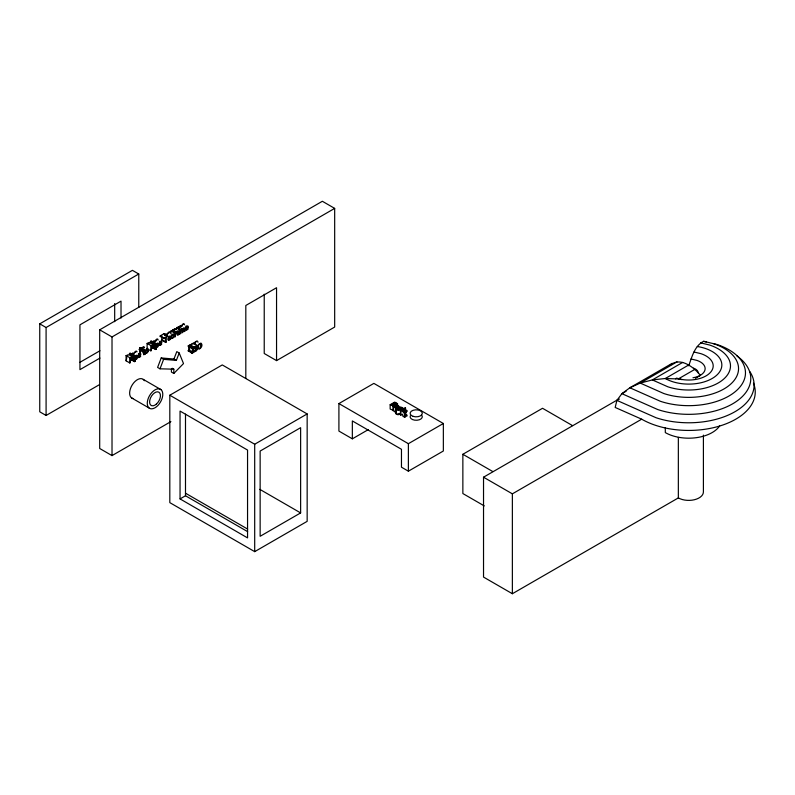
<?xml version="1.0" encoding="UTF-8"?>
<svg xmlns="http://www.w3.org/2000/svg" width="795" height="795" viewBox="0 0 795 795"><rect width="100%" height="100%" fill="white"/><g stroke="black" fill="none" stroke-linecap="round" stroke-linejoin="round"><path stroke-width="1.19" d="M167.367 335.013L167.795 333.234A1.928 1.113 -60 0 1 168.57 332.27L169.226 331.893A1.908 1.103 -60 0 1 170.001 331.952L170.398 332.797M134.136 354.222C133.739 352.821 136.233 349.611 137.068 351.778M149.967 343.698L149.45 342.406L147.115 343.42L147.115 348.677L150.891 350.853L151.497 348.538C154.578 347.942 154.19 342.287 150.891 345.596L147.115 343.42M192.42 349.711L194.666 350.873L196.365 350.148L196.733 348.906L194.636 348.896L194.576 347.137A2.047 1.183 -60 0 1 195.262 346.193C199.515 344.483 194.556 346.481 195.312 348.19C198.998 346.6 196.882 352.245 194.308 351.668L192.42 350.585M155.76 341.274L156.933 339.525M182.164 326.029L182.443 325.085M155.204 341.602C154.916 340.061 158.046 337.368 158.126 340.061M173.062 331.296C172.893 330.005 175.288 327.272 175.953 329.329M181.608 326.357C181.32 324.817 184.45 322.124 184.529 324.817M194.715 343.857L195.192 342.665M194.129 343.947L195.173 341.949L196.832 340.995A2.465 1.421 -60 0 1 197.697 341.413L197.975 342.267M688.708 365.789C691.938 357.025 694.582 345.785 703.635 341.303L717.1 344.533A56.743 32.754 0 0 1 737.859 389.292A56.743 32.754 0 0 1 660.357 401.276L629.859 387.771L621.899 393.674L616.89 400.382L615.181 407.447L641.684 419.184A66.522 38.408 0 0 0 721.154 425.564A66.522 38.408 0 0 0 753.451 383.16M173.946 359.022L176.798 351.619L179.203 353L176.341 360.413L173.946 359.022L161.216 357.959L157.609 367.419L160.004 368.81L173.817 369.188L173.817 373.451L171.422 372.07L171.422 368.87M160.004 368.81L163.621 359.34L176.341 360.413M142.206 348.617L142.315 348.339A1.103 0.636 -60 0 1 142.792 347.713L143.219 347.475A1.093 0.626 -60 0 1 143.696 347.544L143.875 347.912M173.698 330.481L174.572 329.319L175.367 329.498M141.719 348.588L141.898 348.18A1.928 1.113 -60 0 1 142.683 347.226L143.339 346.839A1.908 1.103 -60 0 1 144.114 346.908L144.501 347.753M182.323 330.531L184.778 331.286L184.698 328.057L183.774 327.808L182.731 329.1L178.964 326.924L180.405 325.483L181.012 326.516M406.523 415.318L406.036 415.835M164.515 335.152L165.966 333.771L166.93 334.178M178.08 328.385L180.902 330.014L181.836 328.931L182.731 329.1M402.608 415.179L403.194 416.689L405.281 416.838L405.241 412.466L403.303 411.731A1.342 0.775 0 0 1 403.224 411.214L403.79 410.687L406.156 412.058L407.199 411.204L406.921 410.379L404.556 409.862L402.449 411.085L403.562 412.526L405.241 412.466M173.469 332.28L175.357 333.373L176.132 332.37A1.58 0.914 -60 0 1 176.589 332.091L172.823 329.915L171.581 331.197L171.581 330.611L171.014 330.939L171.014 333.9M130.917 359.479L134.683 361.655L135.259 359.678C138.509 359.906 137.903 352.334 135.259 356.349L131.493 354.173L132.815 352.92L133.6 353.258M179.064 327.302L180.336 326.347M135.001 352.473L135.478 351.917M164.943 335.192L165.847 334.377M191.456 344.762L192.142 344.136M173.817 373.451L183.516 363.583L179.203 353M172.018 331.157L172.823 329.915M195.431 342.357L196.007 341.89M669.937 365.422C679.864 356.369 693.806 367.052 700.435 375.369L695.396 378.281M182.741 324.688L183.337 324.281M143.18 352.493L145.068 354.182L143.696 354.769L143.428 351.768L139.274 349.263L143.428 351.211L143.428 350.078L139.662 347.902L139.662 349.035M675.591 378.847L676.485 378.142L682.388 379.553A24.476 14.131 0 0 0 711.336 371.315A24.476 14.131 0 0 0 700.961 353.676L694.015 352.006M99.355 384.71L46.09 415.467L39.75 411.8L39.75 323.843L132.427 270.34L138.767 274.007L138.767 307.456M39.75 323.843L46.09 327.51L138.767 274.007M170.885 421.618L112.016 455.605L99.693 448.489L99.693 329.826L322.353 201.274L334.675 208.389L334.675 327.053L276.551 360.612L264.228 353.497L264.228 294.2M99.693 329.826L112.016 336.941L334.675 208.389M79.927 362.321L99.931 350.774M99.961 358.088L79.947 369.635L79.947 324.847L121.019 301.136L121.019 318.079M129.456 353.576L130.112 353.209L133.878 355.375L133.232 356.448L133.232 355.753L129.456 353.576L129.456 354.272L133.838 356.746L133.838 360.691L131.384 359.936M150.494 341.433L151.149 341.055L154.916 343.231L154.26 344.295L154.26 343.609L150.494 341.433L150.494 342.128L154.876 344.603L154.876 348.548L152.421 347.793M126.087 355.564L129.853 357.74C133.153 354.431 133.54 360.085 130.459 360.691L129.853 362.997L126.087 360.821L126.087 355.564L128.81 354.828M139.662 347.902L140.238 347.574L144.004 349.75L144.004 350.883L145.068 350.267L144.004 351.43L144.084 354.023L145.068 353.586M165.539 342.387L165.539 337.756L164.008 338.64L160.242 336.464L160.242 335.848L163.909 333.731L167.675 335.907L166.145 337.408L166.145 342.039L165.539 342.387L161.773 340.21L161.773 336.742M129.456 354.272L130.112 353.209M147.721 343.669L148.228 343.38M150.494 342.128L151.149 341.751L154.916 343.917M160.242 336.464L161.773 335.579M130.072 354.57L129.496 354.908L133.272 357.084L133.838 356.746M130.917 354.083L131.493 353.755L135.259 356.349M145.068 350.267L141.291 348.101L140.238 348.707L140.238 347.574M151.11 342.426L150.533 342.764L154.3 344.941L154.876 344.603M156.297 343.788L152.531 341.611L151.954 341.939L156.297 344.195C158.94 340.19 159.547 347.763 156.297 347.534L155.721 349.512L152.898 347.882M176.56 329.706L177.136 327.401L180.902 330.014M139.274 349.81L142.494 351.221M133.232 355.753L133.878 355.375M154.26 343.609L154.916 343.231M160.242 335.848L164.008 338.014L167.675 335.907M143.428 350.078L144.004 349.75M126.087 360.821L126.683 358.515M147.115 348.677L147.721 348.329M161.773 340.21L162.379 339.863M131.861 354.63L134.683 356.259L135.259 355.931M139.274 349.263L143.428 351.211M171.014 330.939L174.781 333.115L175.357 332.787L175.357 333.373M176.56 327.739L180.326 329.915L180.902 329.577M140.298 354.55L138.489 355.594L139.453 353.944L140.298 354.55L138.419 353.467M161.335 342.406L159.527 343.45L160.491 341.8L161.335 342.406L159.447 341.323M179.193 332.101L177.384 333.145L178.348 331.495L179.193 332.101L177.305 331.008M187.739 327.162L185.931 328.206L186.895 326.556L187.739 327.162L185.851 326.079M170.736 338.432L169.087 339.763A1.342 0.775 -60 0 1 168.6 339.574L168.431 338.819L170.796 337.448L170.587 336.116L169.434 336.096L168.292 337.319L167.874 339.554L168.55 340.449L170.736 339.147L170.736 338.432L168.818 337.358M178.448 332.767L180.902 333.522L180.902 330.581L181.995 329.537L182.264 332.737L182.84 332.399C181.558 329.249 185.374 325.98 184.202 331.614M188.246 345.875L190.015 344.851L193.781 347.027L193.205 347.902L193.205 352.086L193.781 351.748L193.781 352.284L192.022 353.308L188.246 350.595L188.832 350.257L192.599 352.433L192.599 348.25L188.246 345.875L192.022 348.051L193.781 347.027M188.246 346.411L192.022 348.588L192.599 348.25M188.246 351.132L190.015 350.108M194.348 350.774L194.308 351.668M188.246 350.595L192.022 352.771L192.599 352.433M169.812 395.224L222.272 364.935L307.158 413.937L307.158 521.351L254.698 551.641L169.812 502.629L169.812 395.224L254.698 444.226L307.158 413.937M338.909 403.572L373.869 383.389L443.352 423.497L443.352 451.003L408.382 471.187L401.465 467.192L401.465 449.294L352.344 420.943L352.344 438.83L338.909 431.079L338.909 403.572L408.382 443.69L443.352 423.497M180.048 498.912L247.553 537.887L247.553 450.059L180.048 411.085L180.048 498.912L185.493 495.772L247.642 531.646M395.612 406.851L395.612 404.675L392.988 403.781L391.299 404.764L393.535 406.056L393.535 410.399L390.156 409.067L390.156 404.725L394.708 402.091L397.55 403.741L397.55 405.907M397.55 403.741L394.777 402.757L393.525 403.472L395.612 404.675M390.156 404.725L393.535 406.056M395.89 407.616L394.32 407.239A1.461 0.845 0 0 1 393.893 406.642L393.923 406.474A1.65 0.954 0 0 1 394.37 406.016C397.132 405.023 399.686 408.233 397.003 404.814L398.971 406.255L396.099 408.153L396.099 412.506L395.522 412.178L395.522 407.825L395.85 413.688L397.878 414.761L399.925 414.265M395.522 412.178L394.32 411.591A1.461 0.845 0 0 1 393.893 410.985L393.923 410.826A1.65 0.954 0 0 1 394.022 410.667M402.946 408.163L398.663 410.389L395.85 409.336C397.103 409.475 400.958 410.558 397.589 408.819C397.818 406.334 401.733 406.732 402.946 408.163L402.946 410.339M402.856 414.205L400.372 414.97L400.372 410.618L405.132 407.875L405.708 410.389M352.344 438.83L368.244 429.658M395.85 413.688L396.447 413.34M400.372 410.618L400.948 410.955L405.708 408.213M300.629 512.914L260.144 536.287L260.144 451.053L300.629 427.68L300.629 512.914L259.796 489.342M484.274 505.908L462.859 493.546L462.859 454.283L542.538 408.282L572.509 425.593M672.163 363.345L629.859 387.771L640.243 383.081L677.012 361.854M626.132 391.229L621.899 393.674L657.704 409.534A62.05 35.825 0 0 0 735.912 401.773A62.05 35.825 0 0 0 736.945 355.961M703.406 435.123L703.406 491.906A14.688 8.477 0 0 1 694.343 499.747A14.688 8.477 0 0 1 678.344 497.909L512.368 593.726L483.529 577.081L483.529 477.199L619.017 398.971M619.027 399.15L616.89 400.382L656.034 417.723A65.389 37.753 0 0 0 731.191 413.738A65.389 37.753 0 0 0 749.774 371.503M682.667 362.411L652.337 379.921L640.243 383.081L663.815 393.525A49.827 28.769 0 0 0 731.877 382.991A49.827 28.769 0 0 0 713.632 343.698M688.728 364.984L665.306 378.509L652.337 379.921L667.84 386.787A41.767 24.108 0 0 0 724.891 377.963A41.767 24.108 0 0 0 709.607 345.03L700.574 342.864M697.294 346.521A33.122 19.12 0 0 1 717.408 374.544A33.122 19.12 0 0 1 665.306 378.509L678.274 378.937L694.79 369.407M483.529 477.199L512.368 493.844L641.684 419.184M135.687 351.768L136.333 351.698M127.667 355.295L126.683 355.812L126.683 357.919M398.692 414.265L399.408 413.897L398.663 413.807M404.228 410.439L405.679 410.26L406.523 410.975L406.036 411.482L404.228 410.439L404.228 412.615M140.437 352.592L139.731 352.314L139.662 349.591M197.22 345.288L193.453 343.112L191.486 344.016A2.047 1.183 -60 0 0 190.81 344.96L190.591 346.222M396.367 411.691L395.055 411.403M678.274 378.937L681.901 379.613M690.964 358.972L696.937 360.403A16.417 9.48 0 0 1 705.006 369.844A16.417 9.48 0 0 1 692.972 377.764M703.635 341.303L706.258 341.949M397.788 414.294L396.993 413.887M395.522 407.825L396.099 408.153M405.281 416.838L403.463 416.242M462.859 454.283L492.84 471.584M182.89 330.193L184.778 331.286M171.581 330.611L175.357 332.787M195.302 346.918L197.18 348.001M193.781 347.564L190.015 344.851M193.881 347.942L196.703 349.571M166.731 335.977L163.909 333.731M191.317 350.993L193.205 352.086M163.323 340.409L166.145 342.039M153.475 342.566L155.353 343.659M153.475 347.554L156.297 349.184M161.216 357.959L163.621 359.34M143.18 349.73L145.068 350.824M141.182 349.253L144.004 350.883M172.217 368.264L173.817 369.188M143.18 353.089L145.068 354.182M132.437 359.698L135.259 361.328M131.96 359.608L133.838 360.691M143.299 379.414L160.938 389.6A10.971 6.33 -60 0 1 156.436 406.811A10.971 6.33 -60 0 1 147.721 400.034A10.971 6.33 -60 0 1 160.938 389.6M131.483 397.848L149.122 408.034M185.493 493.198L247.642 529.072M406.652 414.543C408.58 417.405 404.079 416.371 406.156 412.058M169.693 332.747L169.583 332.598A1.093 0.626 -60 0 0 169.106 332.519L168.689 332.767A1.103 0.636 -60 0 0 168.202 333.393M178.964 326.924L177.136 327.401M154.737 341.393L154.091 340.727L152.531 341.611M140.317 351.847L140.238 349.253M678.344 437.409L678.344 497.909M665.306 427.68L665.306 432.589A33.122 19.12 0 0 0 719.644 425.921M512.368 493.844L512.368 593.726M408.382 443.69L408.382 471.187M405.132 407.875L405.132 411.144M404.655 412.853L404.655 417.206M403.79 410.687L403.79 412.863M400.948 410.955L400.948 415.308M397.013 404.049L397.003 406.99M395.075 404.993L395.075 407.169M394.777 402.757L394.777 404.933M392.988 403.781L392.988 405.957M392.998 406.364L392.998 410.717M276.551 360.612L276.551 287.73L245.814 305.479L245.814 378.36M254.698 444.226L254.698 551.641M193.453 343.112L193.453 343.947M192.022 348.051L192.022 348.588M192.022 352.771L192.022 353.308M189.439 345.726L189.439 349.909M188.832 346.073L188.832 350.257M185.493 414.135L185.493 495.772M180.326 329.915L180.326 333.85M176.589 332.091L175.357 333.93L175.357 336.722L174.781 337.06L174.781 333.115M164.008 338.014L164.008 338.64M155.721 344.116L155.721 349.512M154.3 344.941L154.3 348.876M151.149 341.055L151.149 341.751M150.891 345.596L150.891 350.853M143.04 351.44L143.04 351.986M141.291 348.101L141.291 348.647M134.683 356.259L134.683 361.655M133.272 357.084L133.272 361.019M129.853 357.74L129.853 362.997M114.679 303.521L114.679 321.687M112.016 336.941L112.016 455.605M46.09 327.51L46.09 415.467M132.994 398.553A10.971 6.33 -60 0 1 132.358 384.72A10.971 6.33 -60 0 1 144.402 380.735M421.479 415A6.092 3.518 0 0 1 416.997 420.247A6.092 3.518 0 0 1 410.319 415.845M693.479 368.155A9.5 5.486 0 0 1 698.219 372.905M201.155 345.408C197.945 355.345 197.438 339.127 201.155 345.408M145.276 351.658C144.998 356.011 150.116 351.151 147.88 349.084A1.908 1.103 -60 0 0 147.105 349.015L146.449 349.393A1.928 1.113 -60 0 0 145.664 350.356L145.276 351.658M171.163 336.712C170.895 341.065 176.003 336.196 173.777 334.129A1.908 1.103 -60 0 0 172.992 334.069L172.336 334.447A1.928 1.113 -60 0 0 171.561 335.411L171.163 336.712M197.796 346.719C197.369 352.274 203.828 346.521 201.463 343.589A2.465 1.421 -60 0 0 200.608 343.172L198.591 344.553L197.796 346.719M137.933 355.922C137.495 360.562 143.468 353.725 139.145 357.054A1.342 0.775 -60 0 1 138.658 356.856C143.438 354.083 139.065 350.863 137.933 355.922M158.97 343.778C158.523 348.419 164.505 341.572 160.183 344.901A1.342 0.775 -60 0 1 159.696 344.712C164.476 341.939 160.103 338.71 158.97 343.778M176.828 333.473C176.391 338.104 182.343 331.276 178.04 334.596A1.342 0.775 -60 0 1 177.553 334.407C182.323 331.634 177.951 328.405 176.828 333.473M185.374 328.534C184.927 333.175 190.909 326.338 186.587 329.657A1.342 0.775 -60 0 1 186.1 329.468C190.88 326.695 186.507 323.466 185.374 328.534M145.902 351.092C145.137 354.729 149.102 351.529 147.463 349.721A1.093 0.626 -60 0 0 146.986 349.651L146.558 349.889A1.103 0.636 -60 0 0 146.081 350.516L145.902 351.092M171.79 336.146C171.034 339.783 174.989 336.583 173.35 334.774A1.093 0.626 -60 0 0 172.873 334.695L172.455 334.943A1.103 0.636 -60 0 0 171.978 335.57L171.79 336.146M136.959 356.895C137.287 358.942 133.997 360.354 135.259 356.905L136.521 355.812L136.959 356.895M157.996 344.752C158.324 346.799 155.025 348.21 156.297 344.752L157.559 343.669L157.996 344.752M132.089 358.048L130.459 360.095L130.459 357.989L131.771 357.432L132.089 358.048M153.127 345.904L151.497 347.942L151.497 345.845L152.799 345.288L153.127 345.904M398.345 408.421L399.885 409.266L401.753 408.183L400.183 407.428L398.345 408.421M168.52 337.825L170.239 337.269L170.041 336.593L168.52 337.825M394.787 406.503L395.662 407.269L397.311 406.792L394.787 406.503M156.396 404.089A7.672 4.432 -60 0 0 158.891 392.193A7.672 4.432 -60 0 0 149.798 400.173A7.672 4.432 -60 0 0 156.396 404.089M413.161 416.371A6.092 3.518 0 0 0 422.294 413.33A6.092 3.518 0 0 0 413.161 410.28A6.092 3.518 0 0 0 413.161 416.371"/></g></svg>
